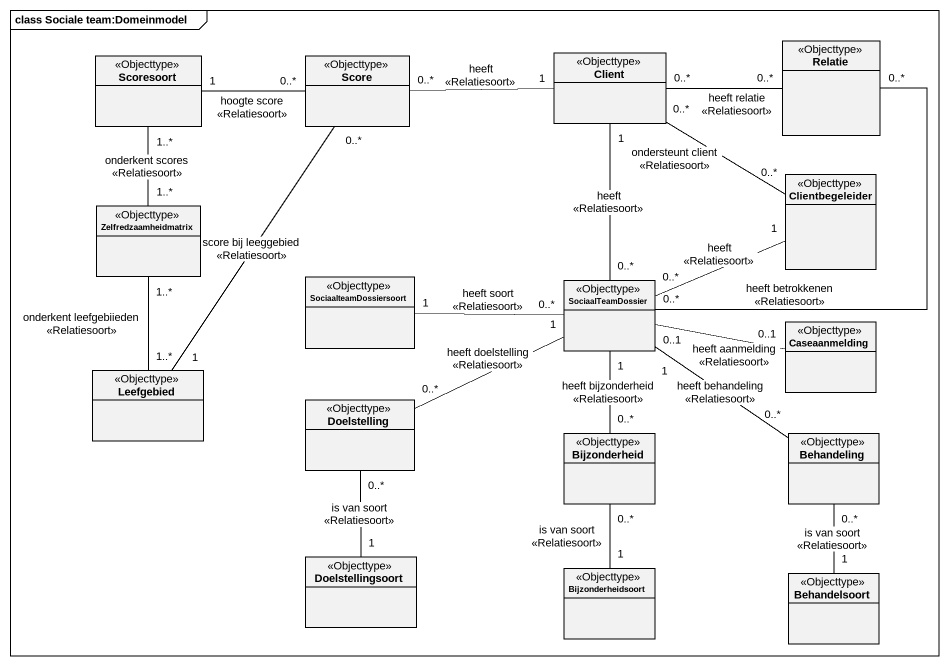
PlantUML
@startuml
mainframe class Sociale team:Domeinmodel
hide circle
hide empty members
class Scoresoort <<Objecttype>>
class Score <<Objecttype>>
class Client <<Objecttype>>
class Relatie <<Objecttype>>
class Zelfredzaamheidmatrix <<Objecttype>>
class Clientbegeleider <<Objecttype>>
class SociaalteamDossiersoort <<Objecttype>>
class SociaalTeamDossier <<Objecttype>>
class Caseaanmelding <<Objecttype>>
class Leefgebied <<Objecttype>>
class Doelstelling <<Objecttype>>
class Bijzonderheid <<Objecttype>>
class Behandeling <<Objecttype>>
class Doelstellingsoort <<Objecttype>>
class Bijzonderheidsoort <<Objecttype>>
class Behandelsoort <<Objecttype>>
Score "0..*" -left- "1" Scoresoort : hoogte score\n<<Relatiesoort>>
Score "0..*" -- "1" Leefgebied : score bij leeggebied\n<<Relatiesoort>>
Client "1" -left- "0..*" Score : heeft\n<<Relatiesoort>>
Client "0..*" -right- "0..*" Relatie : heeft relatie\n<<Relatiesoort>>
Client "1" -- "0..*" SociaalTeamDossier : heeft\n<<Relatiesoort>>
Zelfredzaamheidmatrix "1..*" -up- "1..*" Scoresoort : onderkent scores\n<<Relatiesoort>>
Zelfredzaamheidmatrix "1..*" -- "1..*" Leefgebied : onderkent leefgebiieden\n<<Relatiesoort>>
Clientbegeleider "0..*" -up- "0..*" Client : ondersteunt client\n<<Relatiesoort>>
Clientbegeleider "1" -left- "0..*" SociaalTeamDossier : heeft\n<<Relatiesoort>>
SociaalTeamDossier "0..*" -up- "0..*" Relatie : heeft betrokkenen\n<<Relatiesoort>>
SociaalTeamDossier "0..*" -left- "1" SociaalteamDossiersoort : heeft soort\n<<Relatiesoort>>
SociaalTeamDossier "0..1" -right- "0..1" Caseaanmelding : heeft aanmelding\n<<Relatiesoort>>
SociaalTeamDossier "1" -left- "0..*" Doelstelling : heeft doelstelling\n<<Relatiesoort>>
SociaalTeamDossier "1" -- "0..*" Bijzonderheid : heeft bijzonderheid\n<<Relatiesoort>>
SociaalTeamDossier "1" -- "0..*" Behandeling : heeft behandeling\n<<Relatiesoort>>
Doelstelling "0..*" -- "1" Doelstellingsoort : is van soort\n<<Relatiesoort>>
Bijzonderheid "0..*" -- "1" Bijzonderheidsoort : is van soort\n<<Relatiesoort>>
Behandeling "0..*" -- "1" Behandelsoort : is van soort\n<<Relatiesoort>>
@enduml
